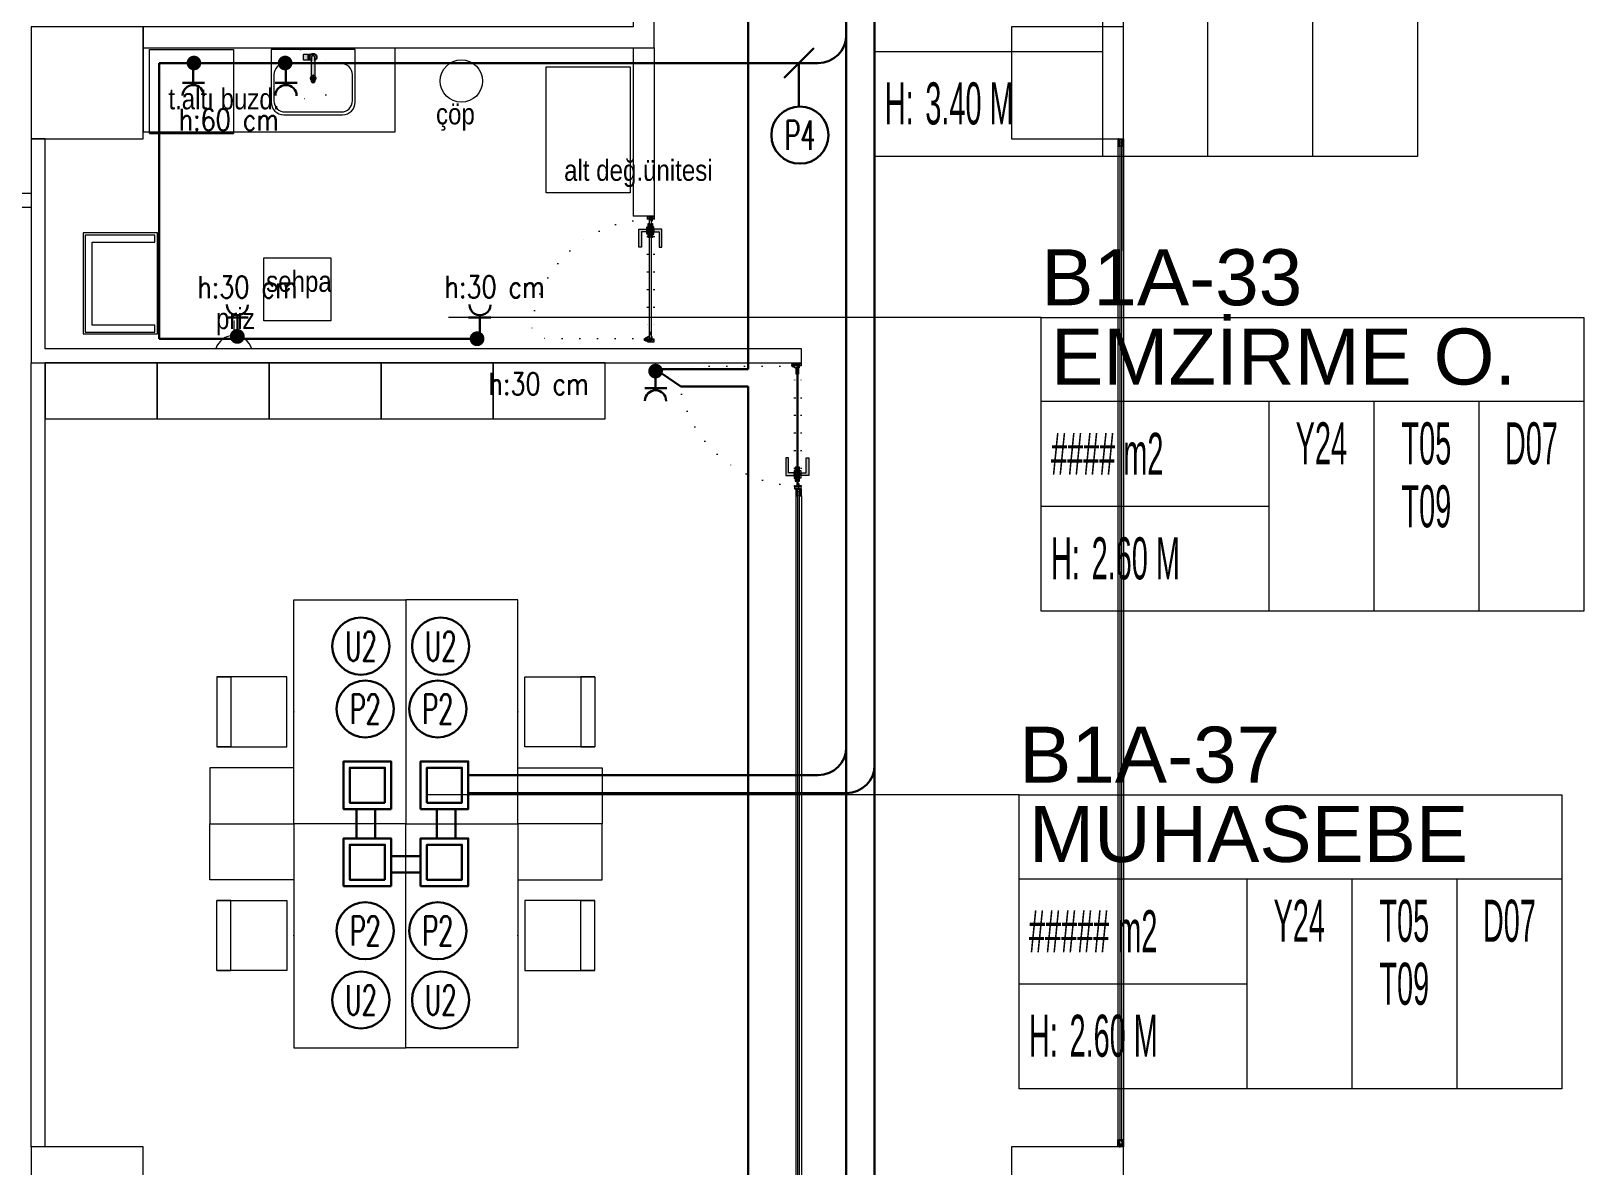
# Model space of a CAD drawing. Header units: metres. Extents: x -13194 to 152406, y -14653 to 29421.
# Drawn here: x 84860 to 85969, y 1666 to 2477 of the extents above; entities that cross this region are included whole.
import ezdxf
from ezdxf.enums import TextEntityAlignment as Align

# ---------------------------------------------------------------- set-up
doc = ezdxf.new("R2010")
doc.units = ezdxf.units.M
doc.header["$LTSCALE"] = 100
doc.header["$MEASUREMENT"] = 0
for name, pattern in [('DASHDOT', [1, 0.5, -0.25, 0, -0.25]), ('DOT2', [0.125, 0, -0.125]), ('DOT5', [0.75, 0, -0.75])]:
    doc.linetypes.add(name, pattern=pattern)
doc.layers.get('0').update_dxf_attribs({"color": 9, "lineweight": 9})
for name, color, linetype, lineweight in [('0 @ 1', 9, 'Continuous', 9), ('00', 9, 'Continuous', 9), ('01', 9, 'Continuous', 9), ('05', 9, 'Continuous', 9), ('05S', 9, 'Continuous', 9), ('06C', 9, 'Continuous', 9), ('06D', 9, 'Continuous', 9), ('07K', 9, 'Continuous', 9), ('10', 9, 'Continuous', 9), ('15', 9, 'Continuous', 9), ('20', 9, 'DOT2', 9), ('21_mahal200', 9, 'Continuous', 9), ('E-KABLO', 7, 'Continuous', 30), ('E-LINYE', 7, 'Continuous', 30), ('E-PRİZ', 7, 'Continuous', 30), ('E-YAZI', 7, 'Continuous', 30)]:
    doc.layers.add(name, color=color, linetype=linetype, lineweight=lineweight)
doc.styles.add('Arial', font='arial.ttf', dxfattribs={"height": 2.5})
doc.styles.add('E-YAZI', font='txttw.shx')
doc.styles.add('MuuM_TEXT-STANDART', font='ARIALN.TTF')
pattern_1 = [(225, (-604.72494, -2171.82614), (-0.0883883476, 0.0883883476), []), (135, (-604.72494, -2171.82614), (0.0883883476, 0.0883883476), [])]

# ---------------------------------------------------------------- blocks, each defined once
blk = doc.blocks.new('100_PRİZ')
at = {"layer": 'E-PRİZ', "color": 4}
for p, q in [((-1.22, 2.14), (1.28, 2.14)), ((0, 2.4), (0, 0))]:
    blk.add_line(p, q, dxfattribs=at)
blk.add_arc((0, 3.6), 1.2, 180.7551, 0.7551, dxfattribs=at)
blk = doc.blocks.new('E-DÖŞEME BUAT')
at = {"layer": 'E-YAZI', "color": 5}
for points in [[(-34, 34), (0, 34), (0, 0), (-34, 0)], [(-29.5, 29.5), (-4.5, 29.5), (-4.5, 4.5), (-29.5, 4.5)]]:
    blk.add_lwpolyline(points, close=True, dxfattribs=at)
blk = doc.blocks.new('p-kolon_80x80')
blk.add_lwpolyline([(-40, -40), (40, -40), (40, 40), (-40, 40)], close=True)
blk = doc.blocks.new('1.Bod.Ara.Sitatik Elk')
at = {"layer": '01'}
for p in [(900, -6190), (1600, -6190), (900, -6990), (1600, -6990)]:
    blk.add_blockref('p-kolon_80x80', p, dxfattribs=at)
blk = doc.blocks.new('0_roomno2')
blk.add_lwpolyline([(19.375, -10.5), (0, -10.5), (0, 0), (19.375, 0)], close=True)
for points in [[(0, -3), (19.375, -3)], [(8.125, -3), (8.125, -10.5)], [(11.875, -3), (11.875, -10.5)], [(15.625, -3), (15.625, -10.5)], [(0, -6.75), (8.125, -6.75)]]:
    blk.add_lwpolyline(points)
at = {"style": 'MuuM_TEXT-STANDART', "width": 0.6}
blk.add_text('H:', height=1.5, dxfattribs=at).set_placement((0.35, -8.608), align=Align.MIDDLE_LEFT)
at = {"style": 'Arial'}
blk.add_attdef('ODANO', (0, 1.17), '', height=2, dxfattribs=at)
blk.add_attdef('MEKANADI', text='', height=2, dxfattribs=at).set_placement((0.35, -3), align=Align.BOTTOM_LEFT)
at = {"style": 'MuuM_TEXT-STANDART', "width": 0.6}
for tag, p in [('YER01', (10, -4.5)), ('TAVAN01', (13.75, -4.5)), ('DUVAR01', (17.5, -4.5)), ('YER02', (10, -6.75)), ('TAVAN02', (13.75, -6.75)), ('DUVAR02', (17.5, -6.75)), ('YER03', (10, -9)), ('TAVAN03', (13.75, -9)), ('DUVAR03', (17.5, -9))]:
    blk.add_attdef(tag, text='', height=1.5, dxfattribs=at).set_placement(p, align=Align.MIDDLE_CENTER)
for tag, p in [('M2', (0.35, -4.875)), ('TEMIZTAVANYUKSEKLIGI', (1.8, -8.608))]:
    blk.add_attdef(tag, text='', height=1.5, dxfattribs=at).set_placement(p, align=Align.MIDDLE_LEFT)
blk = doc.blocks.new('p-sandalye-03')
for points in [[(-5, -25.1), (-5, 24.9), (-55, 24.9), (-55, -25.1), (-5, -25.1)], [(-55, 24.9), (-45, 24.9), (-45, -25.1), (-55, -25.1)]]:
    blk.add_lwpolyline(points)
blk.add_point((0, -0.1))
blk = doc.blocks.new('m-calisma unitesi 02')
at = {"ltscale": 0.5}
blk.add_lwpolyline([(-160, 140), (-160, 80), (-120, 80), (-120, 140)], close=True, dxfattribs=at)
blk.add_lwpolyline([(0, 80), (0, 0), (-160, 0), (-160, 80)], close=True)
at = {"linetype": 'DOT5'}
blk.add_lwpolyline([(-160, 80), (-160, 80)], dxfattribs=at)
at = {"rotation": 270}
blk.add_blockref('p-sandalye-03', (-80, 80), dxfattribs=at)
blk = doc.blocks.new('A$C6B6E2180')
for points in [[(-2.4, 0), (2.4, 0)], [(0, 2.7), (0, -2.7)]]:
    blk.add_lwpolyline(points)
for radius in [2, 1]:
    blk.add_circle((0, 0), radius)
blk = doc.blocks.new('p-batarya uno')
at = {"layer": '05S'}
blk.add_hatch(color=256, dxfattribs=at).paths.add_polyline_path([(1959.7, 13727.4), (1962.7, 13727.4), (1962.8, 13727.5), (1962.9, 13727.6), (1962.9, 13729.5), (1962.9, 13731.5), (1962.8, 13731.6), (1962.7, 13731.6), (1959.7, 13731.6), (1959.7, 13731.6), (1959.6, 13731.5), (1959.4, 13731.5), (1959.3, 13731.5), (1959.2, 13731.6), (1957.8, 13731.6), (1957.5, 13731.9), (1956.8, 13732.1), (1956.4, 13732.2), (1956.1, 13732.2), (1955.5, 13732.1), (1954.8, 13731.9), (1954.2, 13731.4), (1953.8, 13730.9), (1953.5, 13730.2), (1953.4, 13729.5), (1953.5, 13728.9), (1953.8, 13728.2), (1954.2, 13727.6), (1954.8, 13727.2), (1955, 13727.1), (1955, 13712.1), (1955.1, 13711.8), (1955.2, 13711.6), (1955.4, 13711.4), (1955.6, 13711.2), (1955.9, 13711.1), (1956.1, 13711), (1956.4, 13711.1), (1956.7, 13711.2), (1956.9, 13711.4), (1957.1, 13711.6), (1957.2, 13711.8), (1957.2, 13712.1), (1957.2, 13712.3), (1957.2, 13712.4), (1957.2, 13712.7), (1957.2, 13713), (1957.2, 13713.5), (1957.2, 13714.1), (1957.2, 13727.1), (1957.5, 13727.2), (1957.8, 13727.4), (1959.2, 13727.4), (1959.3, 13727.5), (1959.4, 13727.5), (1959.6, 13727.6), (1959.7, 13727.5), (1959.7, 13727.5)])
at = {"linetype": 'Continuous', "elevation": 5.3}
blk.add_lwpolyline([(1959.7, 13727.4), (1962.7, 13727.4), (1962.8, 13727.5), (1962.9, 13727.6), (1962.9, 13729.5), (1962.9, 13731.5), (1962.8, 13731.6), (1962.7, 13731.6), (1959.7, 13731.6), (1959.7, 13731.6), (1959.6, 13731.5), (1959.4, 13731.5), (1959.3, 13731.5), (1959.2, 13731.6), (1957.8, 13731.6), (1957.5, 13731.9), (1956.8, 13732.1), (1956.4, 13732.2), (1956.1, 13732.2), (1955.5, 13732.1), (1954.8, 13731.9), (1954.2, 13731.4), (1953.8, 13730.9), (1953.5, 13730.2), (1953.4, 13729.5), (1953.5, 13728.9), (1953.8, 13728.2), (1954.2, 13727.6), (1954.8, 13727.2), (1955, 13727.1), (1955, 13712.1), (1955.1, 13711.8), (1955.2, 13711.6), (1955.4, 13711.4), (1955.6, 13711.2), (1955.9, 13711.1), (1956.1, 13711), (1956.4, 13711.1), (1956.7, 13711.2), (1956.9, 13711.4), (1957.1, 13711.6), (1957.2, 13711.8), (1957.2, 13712.1), (1957.2, 13712.3), (1957.2, 13712.4), (1957.2, 13712.7), (1957.2, 13713), (1957.2, 13713.5), (1957.2, 13714.1), (1957.2, 13727.1), (1957.5, 13727.2), (1957.8, 13727.4), (1959.2, 13727.4), (1959.3, 13727.5), (1959.4, 13727.5), (1959.6, 13727.6), (1959.7, 13727.5), (1959.7, 13727.5)], close=True, dxfattribs=at)
at = {"linetype": 'Continuous'}
blk.add_lwpolyline([(1955, 13727.1), (1955, 13729.6), (1955.1, 13729.8), (1955.2, 13730.1), (1955.4, 13730.3), (1955.6, 13730.5), (1955.9, 13730.6), (1956.1, 13730.6), (1956.4, 13730.6), (1956.7, 13730.5), (1956.9, 13730.3), (1957.1, 13730.1), (1957.2, 13729.8), (1957.2, 13729.6), (1957.2, 13729.3), (1957.2, 13728.9), (1957.2, 13727.1)], dxfattribs=at)
at = {"linetype": 'Continuous', "elevation": 5.3}
for points in [[(1959.2, 13731.6), (1959.2, 13727.4)], [(1959.3, 13727.5), (1959.3, 13731.5)], [(1959.4, 13731.6), (1959.4, 13727.5)], [(1959.7, 13731.6), (1959.7, 13731.6), (1959.7, 13731.4), (1959.8, 13731.4), (1959.8, 13731.3), (1959.8, 13731), (1959.8, 13730.6), (1959.8, 13730.1), (1959.8, 13729.5), (1959.8, 13729.1), (1959.8, 13728.5), (1959.8, 13728.2), (1959.8, 13728.1), (1959.8, 13727.8), (1959.8, 13727.7), (1959.7, 13727.6), (1959.7, 13727.6), (1959.7, 13727.5), (1959.7, 13727.5)]]:
    blk.add_lwpolyline(points, dxfattribs=at)
at = {"linetype": 'Continuous'}
blk.add_arc((1956.1, 13729.5), 2.25, 299.2676, 240.7324, dxfattribs=at)
blk = doc.blocks.new('shift lavabo plan-60cm')
at = {"layer": '05S', "ltscale": 2}
for points in [[(29.2, -7.8), (29.2, -7.3, -3.829799), (31.4, -7.3), (31.4, -7.8), (31.6, -7.7), (31.9, -7.4), (33.4, -7.4), (33.4, -3.2), (31.9, -3.2), (31.6, -3), (31, -2.7), (30.5, -2.7), (30.3, -2.6), (29.6, -2.7), (28.9, -3), (28.4, -3.4), (27.9, -4), (27.7, -4.7), (27.6, -5.3), (27.7, -6), (27.9, -6.7), (28.4, -7.2), (28.9, -7.7)], [(29.2, -7.3, -3.829799), (31.4, -7.3), (31.4, -7.8), (31.6, -7.7), (31.9, -7.4), (33.4, -7.4), (33.4, -3.2), (31.9, -3.2), (31.6, -3), (31, -2.7), (30.5, -2.7), (30.3, -2.6), (29.6, -2.7), (28.9, -3), (28.4, -3.4), (27.9, -4), (27.7, -4.7), (27.6, -5.3), (27.7, -6), (27.9, -6.7), (28.4, -7.2), (28.9, -7.7), (29.2, -7.8)]]:
    blk.add_hatch(color=256, dxfattribs=at).paths.add_polyline_path(points)
at = {"ltscale": 2}
for points in [[(0, 0), (60, 0), (60, -37.5, -0.414214), (51, -46.5), (9, -46.5, -0.414214), (0, -37.5)], [(10, -10), (50, -10, -0.414214), (58, -18), (58, -36.5, -0.414214), (50, -44.5), (10, -44.5, -0.414214), (2, -36.5), (2, -18, -0.414214)]]:
    blk.add_lwpolyline(points, format="xyb", close=True, dxfattribs=at)
at = {"layer": '20', "linetype": 'DOT2', "ltscale": 2}
blk.add_lwpolyline([(21, 0), (39, 0), (39, -32.2, -0.414214), (36, -35.2), (24, -35.2, -0.414214), (21, -32.2)], format="xyb", close=True, dxfattribs=at)
blk.add_blockref('p-batarya uno', (-1926.1, -13734.9))
at = {"ltscale": 2}
blk.add_blockref('A$C6B6E2180', (30, -20.5), dxfattribs=at)
blk = doc.blocks.new('p-bebek bakım masası')
at = {"layer": '05'}
blk.add_lwpolyline([(-36, -53), (-36, 0), (36, 0), (36, -53), (-36, -53)], dxfattribs=at)
at = {"layer": '05', "elevation": 0}
for points in [[(-34.5, -51), (-34.5, -1.3), (34.8, -1.3), (34.8, -51), (29.8, -51), (29.8, -6.3)], [(-29.5, -6.3), (-29.5, -51), (-34.5, -51)], [(29.8, -6.3), (-29.5, -6.3)]]:
    blk.add_lwpolyline(points, dxfattribs=at)
blk = doc.blocks.new('g-kapı kolu-p')
at = {"layer": '05S'}
h = blk.add_hatch(color=256, dxfattribs=at)
h.paths.add_polyline_path([(-1, 8.2), (11.8, 8.2), (11.8, 6.3), (0.9, 6.3), (0.9, 2.4), (-1, 2.4)])
h.paths.add_polyline_path([(-2.7, 2.4), (2.7, 2.4), (2.7, 1.5), (-2.7, 1.5)])
h.paths.add_polyline_path([(-5, 1.5), (5, 1.5), (5, 0.5), (-5, 0.5)])
h.paths.add_polyline_path([(-5, -0.5), (5, -0.5), (5, -1.5), (-5, -1.5)])
h.paths.add_polyline_path([(-2.7, -1.5), (2.7, -1.5), (2.7, -2.4), (-2.7, -2.4)])
h.paths.add_polyline_path([(-1, -2.4), (0.9, -2.4), (0.9, -6.3), (11.8, -6.3), (11.8, -8.2), (-1, -8.2)])
for points in [[(-5, 0.5), (5, 0.5), (5, 1.5), (-5, 1.5)], [(-2.7, 1.5), (2.7, 1.5), (2.7, 2.4), (-2.7, 2.4)], [(-5, -1.5), (5, -1.5), (5, -0.5), (-5, -0.5)], [(-2.7, -1.5), (2.7, -1.5), (2.7, -2.4), (-2.7, -2.4)]]:
    blk.add_lwpolyline(points, close=True)
for points in [[(11.8, 8.2), (-1, 8.2), (-1, 2.4), (0.9, 2.4), (0.9, 6.3), (11.8, 6.3), (11.8, 8.2)], [(11.8, -8.2), (-1, -8.2), (-1, -2.4), (0.9, -2.4), (0.9, -6.3), (11.8, -6.3), (11.8, -8.2)]]:
    blk.add_lwpolyline(points)
blk = doc.blocks.new('k-cambölme-kapı-p')
at = {"layer": '10'}
h = blk.add_hatch(dxfattribs=at)
h.set_pattern_fill('NET', color=256, angle=135, style=0)
h.set_pattern_definition([(135, (3753.7029, 560.85184), (-0.0883883476, -0.0883883476), []), (225, (3753.7029, 560.85184), (0.0883883476, -0.0883883476), [])])
h.paths.add_polyline_path([(2.1, -0.1), (2.1, 0), (2.1, 0), (2, 0.1), (2, 0.1), (2, 0.1), (2, 0.1), (2, -0.3), (1.9, -0.3), (1.9, -0.4), (1.9, -0.5), (1.7, -0.5), (1.8, -0.3), (1.7, -0.3), (1.5, -0.5), (1.4, -0.5), (1.6, -0.3), (1.6, -0.3), (1.5, -0.3), (1.3, -0.4), (1.3, -0.4), (1.3, -0.5), (1.3, -0.5), (1.3, -0.6), (1.3, -0.3), (1.3, -0.3), (1.2, -0.3), (1.2, -0.5), (1.2, -0.6), (1.2, -0.6), (1.3, -0.6), (3.5, -0.6), (3.5, -0.6), (3.4, -0.4), (3.4, -0.3), (3.4, -0.2), (3.4, -0.2), (3.4, -0.2), (2.7, -0.2), (2.7, -0.2), (2.9, -0.2, -1), (2.9, -0.2)])
h.paths.add_polyline_path([(2, -0.2), (2.1, -0.2), (2.1, -0.2), (2.1, -0.2), (2.1, -0.3), (2.9, -0.3), (2.9, -0.3), (2.6, -0.3), (2.5, -0.3), (2.5, -0.3), (2.5, -0.3), (2.5, -0.3), (2.5, -0.3), (2.4, -0.3), (2.4, -0.3), (2.1, -0.3), (2, -0.1), (2, -0.1), (2, -0.1)], flags=16)
h.paths.add_polyline_path([(2.4, -0.3), (2.5, -0.5), (2.1, -0.5), (2.1, -0.3)], flags=16)
h.paths.add_polyline_path([(2.6, -0.3), (2.9, -0.3), (2.9, -0.3), (3.3, -0.3, 0.166992), (3.3, -0.5), (2.7, -0.5), (2.6, -0.4)], flags=16)
h.paths.add_polyline_path([(3, -0.2), (3, -0.2), (3.3, -0.2, 0.10606), (3.3, -0.3), (3, -0.3)], flags=16)
h = blk.add_hatch(dxfattribs=at)
h.set_pattern_fill('NET', color=256, angle=135, style=0)
h.set_pattern_definition([(45, (474.94443, 2280.71206), (0.0883883476, -0.0883883476), []), (315, (474.94443, 2280.71206), (-0.0883883476, -0.0883883476), [])])
h.paths.add_polyline_path([(87.3, -0.2), (87.3, -0.2), (87.1, -0.2, 1), (87.1, -0.2), (87.9, -0.2), (87.9, 0), (87.9, 0), (88, 0.1), (88, 0.1), (88, 0.1), (88, -0.3), (88.1, -0.3), (88.1, -0.4), (88.1, -0.5), (88.3, -0.5), (88.2, -0.3), (88.3, -0.3), (88.5, -0.5), (88.6, -0.5), (88.4, -0.3), (88.4, -0.3), (88.5, -0.3), (88.7, -0.4), (88.7, -0.4), (88.7, -0.5), (88.7, -0.5), (88.7, -0.6), (88.7, -0.3), (88.7, -0.3), (88.8, -0.3), (88.8, -0.5), (88.8, -0.6), (88.8, -0.6), (88.7, -0.6), (86.5, -0.6), (86.5, -0.6), (86.6, -0.4), (86.6, -0.3), (86.6, -0.2), (86.6, -0.2), (86.6, -0.2)])
h.paths.add_polyline_path([(87.3, -0.5), (87.4, -0.4), (87.4, -0.3), (87.1, -0.3), (87.1, -0.3), (87, -0.3), (87, -0.3), (87, -0.2), (87, -0.2), (86.7, -0.2, -0.292264), (86.7, -0.5)], flags=16)
h.paths.add_polyline_path([(87.5, -0.5), (87.6, -0.5), (87.5, -0.4)], flags=16)
h.paths.add_polyline_path([(87.6, -0.4), (87.7, -0.5), (87.9, -0.5), (87.9, -0.3), (87.6, -0.3)], flags=16)
h.paths.add_polyline_path([(87.6, -0.5), (87.7, -0.6), (87.7, -0.5)], flags=16)
for points in [[(2, -0.3), (2, 2.1), (2.1, 2.1), (2.1, 2.3, 0.414214), (1.9, 2.4), (0.1, 2.4, 0.414214), (0, 2.4), (0, -2.4, 0.414214), (0.1, -2.4), (2.1, -2.4), (2.1, -2.3), (2.1, -2.2), (2.1, -2.2), (2.1, -2.2), (2.1, -2.2), (2.1, -2.2), (2.1, -0.9)], [(88, -0.3), (88, 2.1), (87.9, 2.1), (87.9, 2.3, -0.414214), (88.1, 2.4), (89.9, 2.4, -0.414214), (90, 2.4), (90, -2.4, -0.414214), (89.9, -2.4), (87.9, -2.4), (87.9, -2.3), (87.9, -2.2), (87.9, -2.2), (87.9, -2.2), (87.9, -2.2), (87.9, -2.2), (87.9, -0.9)], [(1.5, -0.3), (1.3, -0.4), (1.3, -0.4), (1.3, -0.5), (1.3, -0.5), (1.3, -0.6), (1.3, -0.3), (1.3, -0.3), (1.2, -0.3), (1.2, -0.5), (1.2, -0.6), (1.2, -0.6), (1.3, -0.6), (3.5, -0.6), (3.5, -0.6), (3.4, -0.4), (3.4, -0.3), (3.4, -0.2), (3.4, -0.2), (3.4, -0.2), (2.7, -0.2), (2.7, -0.2), (2.9, -0.2, -1), (2.9, -0.2, -1)], [(88.5, -0.3), (88.7, -0.4), (88.7, -0.4), (88.7, -0.5), (88.7, -0.5), (88.7, -0.6), (88.7, -0.3), (88.7, -0.3), (88.8, -0.3), (88.8, -0.5), (88.8, -0.6), (88.8, -0.6), (88.7, -0.6), (86.5, -0.6), (86.5, -0.6), (86.6, -0.4), (86.6, -0.3), (86.6, -0.2), (86.6, -0.2), (86.6, -0.2), (87.3, -0.2), (87.3, -0.2), (87.1, -0.2, 1), (87.1, -0.2, 1)], [(86.7, -0.5), (87.3, -0.5), (87.4, -0.4), (87.4, -0.3), (87.1, -0.3), (87.1, -0.3), (87, -0.3), (87, -0.3), (87, -0.2), (87, -0.2), (86.7, -0.2, 1)]]:
    blk.add_lwpolyline(points, format="xyb", dxfattribs=at)
at = {"layer": '10', "linetype": 'DASHDOT', "ltscale": 0.05}
for points in [[(3.2, 3.6), (0.2, 3.6)], [(1.7, 2.1), (1.7, 4.9)], [(6.1, 1.4), (6.1, -0.5)]]:
    blk.add_lwpolyline(points, dxfattribs=at)
at = {"layer": '10'}
for points in [[(1.8, 2.3), (0.2, 2.3), (0.2, 2), (0.4, 2), (0.4, 1.9), (0.2, 1.9), (0.2, 1.2), (0.4, 1.2), (0.4, -0.4), (0.2, -0.4), (0.2, -1.2), (0.4, -1.2), (0.4, -1.4), (0.2, -1.4), (0.2, -2.2), (1.8, -2.2), (1.8, -1.7), (1.6, -1.7), (1.6, -1.6), (1.8, -1.6), (1.8, -1.4), (1.6, -1.4), (1.6, -1.2), (1.7, -1.2), (1.7, -0.8), (1.1, -0.8), (1.1, -0.1), (1.5, -0.1), (1.5, 1.9), (1.6, 2), (1.8, 2), (1.8, 2.3)], [(0.7, 3.6), (0.7, 2.4)], [(0.7, 2.3), (0.7, -0.2), (1.1, -0.2)], [(1.1, 2.4), (1.1, 2.9)], [(1.1, -0.1), (1.1, 2.3)], [(1.5, 1.9), (1.1, 1.9)], [(1.2, 1.9), (1.2, -0.1)], [(2.9, -0.2), (2.1, -0.1), (2.1, 0), (2.1, 0), (2, 0.1), (2, 0.1), (2, 0.1), (2, 0.1)], [(3.8, 0.9), (2.6, 3.2)], [(4.1, 1.3), (2.7, 4)], [(8.1, 0.9), (8.1, 1.3), (4.1, 1.3)], [(5.3, 0.9), (5.3, -0.2)], [(5.5, 1.3), (5.8, 1), (5.8, 0.9)], [(5.6, 0.9), (5.6, -0.2)], [(6.8, 1.3), (6.5, 1), (6.5, 0.9)], [(6.7, 0.9), (6.7, -0.2)], [(7, 0.9), (7, -0.2)], [(87.1, -0.2), (87.9, -0.2), (87.9, 0), (87.9, 0), (88, 0.1), (88, 0.1), (88, 0.1)], [(88.2, 2.3), (89.8, 2.3), (89.8, 2), (89.6, 2), (89.6, 1.9), (89.8, 1.9), (89.8, 1.2), (89.6, 1.2), (89.6, -0.4), (89.8, -0.4), (89.8, -1.2), (89.6, -1.2), (89.6, -1.4), (89.8, -1.4), (89.8, -2.2), (88.2, -2.2), (88.2, -1.7), (88.4, -1.7), (88.4, -1.6), (88.2, -1.6), (88.2, -1.4), (88.4, -1.4), (88.4, -1.2), (88.3, -1.2), (88.3, -0.8), (88.9, -0.8), (88.9, -0.1), (88.5, -0.1), (88.5, 1.9), (88.4, 2), (88.2, 2), (88.2, 2.3)], [(2.1, -0.9), (3.6, -0.9), (3.6, -0.6), (1.2, -0.6), (1.2, -0.3), (2, -0.3)], [(1.6, -0.3), (1.6, -0.3), (1.4, -0.5), (1.5, -0.5), (1.7, -0.3)], [(1.8, -0.3), (1.7, -0.5), (1.9, -0.5), (1.9, -0.4), (1.9, -0.3)], [(3.3, -0.5), (2.7, -0.5), (2.6, -0.4), (2.6, -0.3), (2.9, -0.3), (2.9, -0.3)], [(3.3, -0.3), (3.3, -0.3), (2.9, -0.3)], [(3, -0.3), (3, -0.2), (3, -0.2), (3.3, -0.2)], [(3, -0.3), (3.3, -0.3), (3.3, -0.3)], [(4.1, -0.2), (4.1, -0.5), (8.1, -0.5)], [(8.1, -0.5), (8.1, -0.2)], [(87.9, -0.9), (86.4, -0.9), (86.4, -0.6), (88.8, -0.6), (88.8, -0.3), (88, -0.3)], [(87.6, -0.5), (87.5, -0.4), (87.5, -0.5), (87.6, -0.5)], [(88.2, -0.3), (88.3, -0.5), (88.1, -0.5), (88.1, -0.4), (88.1, -0.3)], [(88.4, -0.3), (88.4, -0.3), (88.6, -0.5), (88.5, -0.5), (88.3, -0.3)]]:
    blk.add_lwpolyline(points, dxfattribs=at)
for points in [[(2, -0.1), (2, -0.1), (2, -0.2), (2.1, -0.2), (2.1, -0.2), (2.1, -0.2), (2.1, -0.3), (2.9, -0.3), (2.9, -0.3), (2.6, -0.3), (2.5, -0.3), (2.5, -0.3), (2.5, -0.3), (2.5, -0.3), (2.5, -0.3), (2.4, -0.3), (2.4, -0.3), (2.1, -0.3), (2, -0.1)], [(2.1, -0.5), (2.1, -0.3), (2.4, -0.3), (2.5, -0.5), (2.5, -0.5)], [(87.9, -0.5), (87.9, -0.3), (87.6, -0.3), (87.6, -0.4), (87.7, -0.5)], [(87.6, -0.5), (87.7, -0.5), (87.7, -0.6)]]:
    blk.add_lwpolyline(points, close=True, dxfattribs=at)
blk.add_circle((1.7, 3.7), 1.02, dxfattribs=at)
for centre, start, end in [((3.6, -0.4), 148.8979, 173.1144), ((3.6, -0.4), 176.143, 214.0649), ((86.4, -0.4), 325.9351, 31.1021)]:
    blk.add_arc(centre, 0.322, start, end, dxfattribs=at)
at = {"layer": '15', "linetype": 'DOT2'}
blk.add_lwpolyline([(2.5, 0.4), (2.5, 85.4)], dxfattribs=at)
at = {"layer": '15'}
blk.add_lwpolyline([(2.6, 0.9), (87.4, 0.9), (87.5, 0.8), (87.5, -0.1), (87.4, -0.2), (2.6, -0.2), (2.6, -0.2), (2.5, -0.1), (2.5, 0.8), (2.6, 0.9)], dxfattribs=at)
at = {"layer": '15', "linetype": 'DOT2'}
blk.add_arc((2.5, 0.4), 85, 0, 90, dxfattribs=at)
at = {"layer": '20'}
for p, q in [((87.9, 2.4), (2.1, 2.4)), ((87.9, 2.1), (2.1, 2.1)), ((87.9, -2.2), (2.1, -2.2)), ((87.9, -2.4), (2.1, -2.4))]:
    blk.add_line(p, q, dxfattribs=at)
at = {"layer": '06C', "xscale": -1}
blk.add_blockref('g-kapı kolu-p', (79.6, 0.4), dxfattribs=at)
blk = doc.blocks.new('p-strahle-alüminyumdoğramaprofili')
at = {"layer": '10'}
h = blk.add_hatch(dxfattribs=at)
h.set_pattern_fill('NET', color=256, angle=315, style=0)
h.set_pattern_definition(pattern_1)
h.paths.add_polyline_path([(-4.6, 2.6), (-4.7, 2.6), (-4.7, 2.8), (-4.7, 2.8), (-4.7, 2.8), (-4.7, 2.9), (-5, 2.9), (-5, 2.8), (-4.9, 2.8), (-5, 2.6), (-5.1, 2.7), (-5.2, 2.3), (-5.1, 2.3), (-5.1, 2.3), (-5, 2.5, 0.2599), (-4.9, 2.3), (-4.7, 2.3, 0.382682)])
h.paths.add_polyline_path([(-4.9, 2.5), (-4.7, 2.5, -2.16717)], flags=16)
h = blk.add_hatch(dxfattribs=at)
h.set_pattern_fill('NET', color=256, angle=315, style=0)
h.set_pattern_definition(pattern_1)
h.paths.add_polyline_path([(-4.6, 0.9), (-4.7, 0.9), (-4.7, 0.8), (-4.7, 0.7), (-4.7, 0.7), (-4.7, 0.6), (-5, 0.6), (-5, 0.7), (-4.9, 0.7), (-5, 0.9), (-5.1, 0.9), (-5.2, 1.2), (-5.1, 1.2), (-5.1, 1.2), (-5, 1, -0.2599), (-4.9, 1.2), (-4.7, 1.2, -0.382682)])
h.paths.add_polyline_path([(-4.9, 1), (-4.7, 1, 2.16717)], flags=16)
h = blk.add_hatch(dxfattribs=at)
h.set_pattern_fill('NET', color=256, angle=315, style=0)
h.set_pattern_definition([(225, (-608.45214, -2173.53612), (-0.0883883476, 0.0883883476), []), (135, (-608.45214, -2173.53612), (0.0883883476, 0.0883883476), [])])
h.paths.add_polyline_path([(-3.5, 2.3), (-3.5, 2.6), (-4.5, 2.6), (-4.5, 2.3)])
h = blk.add_hatch(dxfattribs=at)
h.set_pattern_fill('NET', color=256, angle=315, style=0)
h.set_pattern_definition([(225, (-608.45214, -2180.04526), (-0.0883883476, 0.0883883476), []), (135, (-608.45214, -2180.04526), (0.0883883476, 0.0883883476), [])])
h.paths.add_polyline_path([(-3.5, 0.9), (-3.5, 1.2), (-4.5, 1.2), (-4.5, 0.9)])
h = blk.add_hatch(dxfattribs=at)
h.set_pattern_fill('NET', color=256, angle=315, style=0)
h.set_pattern_definition([(225, (-629.50454, -2177.58922), (-0.0883883476, 0.0883883476), []), (135, (-629.50454, -2177.58922), (0.0883883476, 0.0883883476), [])])
h.paths.add_polyline_path([(0, 0.7), (0, 1.7), (-0.2, 1.7), (-0.2, 0.7)])
for points in [[(-5.1, 2.7), (-5.2, 2.3)], [(-5.1, 0.9), (-5.2, 1.2)], [(-4.9, 3.6), (-4.9, 3.2), (-4.6, 3.2), (-4.6, 2.9), (-4.5, 2.9), (-4.6, 2.6), (-4.7, 2.6), (-4.7, 2.8), (-4.7, 2.8), (-4.7, 2.8), (-4.7, 3), (-5, 3), (-5, 2.8), (-4.9, 2.8), (-5, 2.6), (-5.1, 2.7), (-5.1, 3.8), (-0.1, 3.8)], [(-5, 2.5), (-5.1, 2.3), (-5.1, 2.3)], [(-5, 1), (-5.1, 1.2), (-5.1, 1.2)], [(-4.7, 2.9), (-5, 2.9)], [(-4.7, 0.6), (-5, 0.6)], [(-2.8, 0.2), (-2.7, 0.2), (-2.7, 0), (-4.9, 0), (-4.9, 0.2), (-4.6, 0.2), (-4.6, 0.7), (-2.7, 0.7)], [(-4.5, 2.9), (-4.5, 2.9), (-4.5, 2.3)], [(-4.5, 0.9), (-4.5, 0.9), (-4.5, 1.3)], [(-3.5, 2.3), (-3.5, 2.6)], [(-3.5, 1.3), (-3.5, 0.9)], [(-2.1, 0.9), (-2.1, 2.6)], [(-0.2, 0.7), (0, 0.7), (0, 1.7)], [(-0.2, 1.7), (0, 1.7)]]:
    blk.add_lwpolyline(points, dxfattribs=at)
for points in [[(-0.2, 2.7), (-0.2, 2.2), (0, 2.2), (0, 2.1), (-0.2, 2.1), (-0.2, 0.4), (0, 0.4), (0, 0), (-0.1, 0), (-0.1, -0.2), (-5.1, -0.2), (-5.1, 0.9), (-5, 0.9), (-4.9, 0.7), (-5, 0.7), (-5, 0.3), (-4.7, 0.3), (-4.7, 0.9), (-4.6, 0.9), (-4.5, 0.9), (-1.3, 0.9), (-1.2, 1.2), (-0.9, 1.2), (-0.9, 0.6), (-0.6, 0.6), (-0.6, 2.7)], [(-2, 0.8), (-1.4, 0.8), (-1.4, 0.1), (-1.3, 0), (-1.3, 0), (-2.1, 0), (-2.1, 0.1), (-2, 0.2)]]:
    blk.add_lwpolyline(points, close=True, dxfattribs=at)
for points in [[(-0.6, 3.3), (-0.6, 3.6), (-4.9, 3.6), (-4.9, 3.6, 0.561743), (-5, 3.7, 0.595966), (-4.9, 3.6, -2.204878)], [(-4.7, 2.5), (-4.9, 2.5, 1)], [(-4.7, 1), (-4.9, 1, -1)], [(-4.6, 2.9), (-4.5, 3.4, -0.833203), (-4.2, 3.4, -0.447088)], [(-4.5, 2.6), (-1.2, 2.6, -0.414214), (-0.9, 2.2), (-0.9, 1.2)], [(-4.2, 3.4), (-4.2, 3, 0.414214), (-4.1, 2.9), (-0.8, 2.9), (-0.8, 3.6)], [(-2.7, 0.7), (-2.7, 0.3), (-2.8, 0.3, 1), (-2.8, 0.2, -1)], [(-0.1, 3.8), (-0.1, 3.6), (-0.5, 3.6), (-0.5, 3.1, -1), (-0.7, 3.1)], [(-0.7, 3.1, -0.305404), (-0.6, 3.3, -5.773092)]]:
    blk.add_lwpolyline(points, format="xyb", dxfattribs=at)
for centre, radius, start, end in [((-4.7, 2.5), 0.253, 168.6676, 234.1258), ((-4.7, 1.1), 0.253, 125.8742, 191.3324), ((-4.8, 2.4), 0.125, 139.5402, 40.4598), ((-4.8, 1.1), 0.125, 319.5402, 220.4598), ((-4.8, 2.5), 0.273, 305.9738, 36.4289), ((-4.8, 1), 0.273, 323.5711, 54.0262)]:
    blk.add_arc(centre, radius, start, end, dxfattribs=at)
blk = doc.blocks.new('*U388')
at = {"layer": '06D'}
for points in [[(5, 4), (535, 4)], [(5, 0), (535, 0)]]:
    blk.add_lwpolyline(points, dxfattribs=at)
at = {"layer": '15'}
for points in [[(2, 2.5), (538, 2.5)], [(538, 1.5), (2, 1.5)]]:
    blk.add_lwpolyline(points, dxfattribs=at)
at = {"layer": '0 @ 1', "linetype": 'Continuous', "xscale": -1}
blk.add_blockref('p-strahle-alüminyumdoğramaprofili', (-0.1, 0.2), dxfattribs=at)
at = {"layer": '0 @ 1', "linetype": 'Continuous'}
blk.add_blockref('p-strahle-alüminyumdoğramaprofili', (540.1, 0.2), dxfattribs=at)
blk = doc.blocks.new('gr-p-birim')
blk.add_lwpolyline([(-0.5, -0.5), (0.5, -0.5), (0.5, 0.5), (-0.5, 0.5)], close=True)
blk = doc.blocks.new('1.Bod.Ara.Mimari Elk')
for p, q in [((940, -6165), (940, -6225)), ((1120, -6225), (1120, -6165)), ((1287.78, -6178.5), (1287.78, -6268.5)), ((940, -6225), (1120, -6225)), ((944.59, -6226.26), (1004.59, -6226.26)), ((1004.75, -6359.79), (1004.75, -6370.45))]:
    blk.add_line(p, q)
for points in [[(944.59, -6166.26), (1004.59, -6166.26), (1004.59, -6226.26), (944.59, -6226.26)], [(1227.78, -6178.5), (1287.78, -6178.5), (1287.78, -6268.5), (1227.78, -6268.5)], [(1026.22, -6315.07), (1074.15, -6315.07), (1074.15, -6359.93), (1026.22, -6359.93)]]:
    blk.add_lwpolyline(points, close=True)
blk.add_circle((1167.23, -6188.66), 15.16)
blk.add_arc((1004.75, -6383.83), 13.39, 16.64493, 163.35507)
at = {"layer": '00'}
for p, q in [((1640, -6310), (1640, -5430)), ((1290, -6165), (1290, -6285.17)), ((1305, -6165), (1305, -6285.17)), ((860, -6269.08), (40, -6269.08)), ((860, -6269.08), (850, -6269.08)), ((860, -6279.08), (40, -6279.08)), ((1305, -6285.17), (1290, -6285.17)), ((860, -6950), (860, -6390)), ((870, -6950), (870, -6390))]:
    blk.add_line(p, q, dxfattribs=at)
for points in [[(1305, -6150), (1305, -6150), (1305, -6135), (1290, -6135), (1290, -6150), (940, -6150), (940, -6165), (1305, -6165), (1305, -6150), (1305, -6150)], [(860, -6230), (860, -6390), (1410, -6390), (1410, -6380), (870, -6380), (870, -6230)]]:
    blk.add_lwpolyline(points, close=True, dxfattribs=at)
at = {"layer": '06D'}
for points in [[(1640, -6230), (1640, -6950)], [(1636, -6235.11), (1636, -6945.02)], [(1640, -6235.11), (1640, -6670.1)]]:
    blk.add_lwpolyline(points, dxfattribs=at)
at = {"layer": '15'}
for points in [[(1637.5, -6945.23), (1637.5, -6232.11)], [(1638.5, -6232.11), (1638.5, -6945.23)]]:
    blk.add_lwpolyline(points, dxfattribs=at)
at = {"layer": '21_mahal200'}
for p, q in [((1581.25, -6357.5), (1158.09, -6357.5)), ((1565.48, -6698.58), (1142.32, -6698.58))]:
    blk.add_line(p, q, dxfattribs=at)
at = {"linetype": 'Continuous', "rotation": 270}
blk.add_blockref('*U388', (1406, -6480.01), dxfattribs=at)
at = {"layer": '0 @ 1', "linetype": 'Continuous', "xscale": -1, "rotation": 270}
blk.add_blockref('p-strahle-alüminyumdoğramaprofili', (1636.24, -6230.03), dxfattribs=at)
at = {"layer": '0 @ 1', "linetype": 'Continuous', "rotation": 270}
blk.add_blockref('p-strahle-alüminyumdoğramaprofili', (1636.24, -6950.11), dxfattribs=at)
at = {"layer": '05', "xscale": -1}
blk.add_blockref('shift lavabo plan-60cm', (1091.42, -6166.26), dxfattribs=at)
for name, p, rotation in [('p-bebek bakım masası', (897.26, -6333.24), 90), ('m-calisma unitesi 02', (1127.65, -6559.33), 270), ('m-calisma unitesi 02', (1127.65, -6879.33), 90)]:
    blk.add_blockref(name, p, dxfattribs=dict(at, rotation=rotation))
at = {"layer": '05', "xscale": 40, "yscale": 80, "rotation": 270}
for p in [(910, -6410), (990, -6410), (1070, -6410), (1150, -6410), (1230, -6410)]:
    blk.add_blockref('gr-p-birim', p, dxfattribs=at)
at = {"layer": '05'}
for p, rotation in [((1127.65, -6559.33), 90), ((1127.65, -6879.33), 270)]:
    blk.add_blockref('m-calisma unitesi 02', p, dxfattribs=dict(at, rotation=rotation))
at = {"layer": '07K', "rotation": 90.00000000000006}
blk.add_blockref('k-cambölme-kapı-p', (1302.56, -6375.09), dxfattribs=at)
at = {"layer": '07K', "xscale": -1, "rotation": 89.99999999999993}
blk.add_blockref('k-cambölme-kapı-p', (1407.56, -6390), dxfattribs=at)
at = {"layer": '21_mahal200'}
ref = blk.add_blockref('0_roomno2', (1462.5, -6032.5), dxfattribs=dict(at, xscale=20, yscale=20, zscale=20))
ref.add_attrib('ODANO', 'B1A-39', (1462.5, -6023.86), dxfattribs={"layer": '0', "height": 40, "style": 'Arial'})
ref.add_attrib('MEKANADI', 'Y.G.H.', dxfattribs={"layer": '0', "height": 40, "style": 'Arial'}).set_placement((1469.5, -6092.5), align=Align.BOTTOM_LEFT)
ref.add_attrib('M2', '#### m2', dxfattribs={"layer": '0', "height": 30, "style": 'MuuM_TEXT-STANDART', "width": 0.6}).set_placement((1469.5, -6130), align=Align.MIDDLE_LEFT)
ref.add_attrib('TEMIZTAVANYUKSEKLIGI', '3.40 M', dxfattribs={"layer": '0', "height": 30, "style": 'MuuM_TEXT-STANDART', "width": 0.6}).set_placement((1498.5, -6204.66), align=Align.MIDDLE_LEFT)
ref.add_attrib('YER01', 'Y14', dxfattribs={"layer": '0', "height": 30, "style": 'MuuM_TEXT-STANDART', "width": 0.6}).set_placement((1662.5, -6122.5), align=Align.MIDDLE_CENTER)
ref.add_attrib('TAVAN01', 'T09', dxfattribs={"layer": '0', "height": 30, "style": 'MuuM_TEXT-STANDART', "width": 0.6}).set_placement((1737.5, -6122.5), align=Align.MIDDLE_CENTER)
ref.add_attrib('DUVAR01', 'D07', dxfattribs={"layer": '0', "height": 30, "style": 'MuuM_TEXT-STANDART', "width": 0.6}).set_placement((1812.5, -6122.5), align=Align.MIDDLE_CENTER)
ref = blk.add_blockref('0_roomno2', (1581.25, -6357.5), dxfattribs=dict(at, xscale=20, yscale=20, zscale=20))
ref.add_attrib('ODANO', 'B1A-33', (1581.25, -6348.86), dxfattribs={"layer": '0', "height": 40, "style": 'Arial'})
ref.add_attrib('MEKANADI', 'EMZİRME O.', dxfattribs={"layer": '0', "height": 40, "style": 'Arial'}).set_placement((1588.25, -6417.5), align=Align.BOTTOM_LEFT)
ref.add_attrib('M2', '#### m2', dxfattribs={"layer": '0', "height": 30, "style": 'MuuM_TEXT-STANDART', "width": 0.6}).set_placement((1588.25, -6455), align=Align.MIDDLE_LEFT)
ref.add_attrib('TEMIZTAVANYUKSEKLIGI', '2.60 M', dxfattribs={"layer": '0', "height": 30, "style": 'MuuM_TEXT-STANDART', "width": 0.6}).set_placement((1617.25, -6529.66), align=Align.MIDDLE_LEFT)
ref.add_attrib('YER01', 'Y24', dxfattribs={"layer": '0', "height": 30, "style": 'MuuM_TEXT-STANDART', "width": 0.6}).set_placement((1781.25, -6447.5), align=Align.MIDDLE_CENTER)
ref.add_attrib('TAVAN01', 'T05', dxfattribs={"layer": '0', "height": 30, "style": 'MuuM_TEXT-STANDART', "width": 0.6}).set_placement((1856.25, -6447.5), align=Align.MIDDLE_CENTER)
ref.add_attrib('DUVAR01', 'D07', dxfattribs={"layer": '0', "height": 30, "style": 'MuuM_TEXT-STANDART', "width": 0.6}).set_placement((1931.25, -6447.5), align=Align.MIDDLE_CENTER)
ref.add_attrib('TAVAN02', 'T09', dxfattribs={"layer": '0', "height": 30, "style": 'MuuM_TEXT-STANDART', "width": 0.6}).set_placement((1856.25, -6492.5), align=Align.MIDDLE_CENTER)
ref = blk.add_blockref('0_roomno2', (1565.48, -6698.58), dxfattribs=dict(at, xscale=20, yscale=20, zscale=20))
ref.add_attrib('ODANO', 'B1A-37', (1565.48, -6689.93), dxfattribs={"layer": '0', "height": 40, "style": 'Arial'})
ref.add_attrib('MEKANADI', 'MUHASEBE', dxfattribs={"layer": '0', "height": 40, "style": 'Arial'}).set_placement((1572.48, -6758.58), align=Align.BOTTOM_LEFT)
ref.add_attrib('M2', '##### m2', dxfattribs={"layer": '0', "height": 30, "style": 'MuuM_TEXT-STANDART', "width": 0.6}).set_placement((1572.48, -6796.08), align=Align.MIDDLE_LEFT)
ref.add_attrib('TEMIZTAVANYUKSEKLIGI', '2.60 M', dxfattribs={"layer": '0', "height": 30, "style": 'MuuM_TEXT-STANDART', "width": 0.6}).set_placement((1601.48, -6870.73), align=Align.MIDDLE_LEFT)
ref.add_attrib('YER01', 'Y24', dxfattribs={"layer": '0', "height": 30, "style": 'MuuM_TEXT-STANDART', "width": 0.6}).set_placement((1765.48, -6788.58), align=Align.MIDDLE_CENTER)
ref.add_attrib('TAVAN01', 'T05', dxfattribs={"layer": '0', "height": 30, "style": 'MuuM_TEXT-STANDART', "width": 0.6}).set_placement((1840.48, -6788.58), align=Align.MIDDLE_CENTER)
ref.add_attrib('DUVAR01', 'D07', dxfattribs={"layer": '0', "height": 30, "style": 'MuuM_TEXT-STANDART', "width": 0.6}).set_placement((1915.48, -6788.58), align=Align.MIDDLE_CENTER)
ref.add_attrib('TAVAN02', 'T09', dxfattribs={"layer": '0', "height": 30, "style": 'MuuM_TEXT-STANDART', "width": 0.6}).set_placement((1840.48, -6833.58), align=Align.MIDDLE_CENTER)
at = {"style": 'MuuM_TEXT-STANDART'}
for s, p in [('t.altı buzd.', (958.05, -6208.88)), ('çöp', (1149.14, -6219.6)), ('alt değ.ünitesi', (1240.59, -6259.95)), ('sehpa', (1027.86, -6339.31)), ('priz', (992.03, -6365.86))]:
    blk.add_text(s, height=15, dxfattribs=at).set_placement(p)

msp = doc.modelspace()

# ---------------------------------------------------------------- linework, layer by layer
at = {"layer": 'E-KABLO', "color": 4}
for p, q in [((85462.1, 3172.5), (85462.1, 958.2)), ((85172.3, 1932.6), (85442.1, 1932.6)), ((85092.4, 1920.1), (85092.4, 1901.2)), ((85163.1, 1920.1), (85163.1, 1900.2)), ((85138.4, 1875.9), (85118.1, 1875.9))]:
    msp.add_line(p, q, dxfattribs=at)
at = {"layer": 'E-KABLO', "color": 6}
for p, q in [((85442.1, 3100.9), (85442.1, 973.5)), ((85372.1, 2235.5), (85372.1, 2612.4)), ((84978.2, 2454.2), (84951.4, 2454.2)), ((84951.4, 2454.2), (84951.4, 2257.2)), ((84976.3, 2454.2), (85422.1, 2454.2)), ((84951.4, 2257.2), (85181.3, 2257.2)), ((85304.7, 2235.5), (85372.1, 2235.5)), ((85305.9, 2235.5), (85323.9, 2223)), ((85323.9, 2223), (85372, 2223)), ((85372, 2223), (85372, 1625.9)), ((85172.3, 1945.4), (85422.1, 1945.4)), ((85105.6, 1920.1), (85105.6, 1901.2)), ((85149.8, 1920.1), (85149.8, 1900.2)), ((85138, 1887.5), (85117.4, 1887.5))]:
    msp.add_line(p, q, dxfattribs=at)
at = {"layer": 'E-KABLO', "color": 4, "const_width": 5.25}
for points in [[(84973.7, 2454.2, 1), (84978.9, 2454.2, 1)], [(85038.8, 2454.2, 1), (85044, 2454.2, 1)], [(85004.6, 2258.9, 1), (85009.9, 2258.9, 1)], [(85175.8, 2257.2, 1), (85181.1, 2257.2, 1)], [(85303.3, 2234.1, 1), (85308.5, 2234.1, 1)]]:
    msp.add_lwpolyline(points, format="xyb", close=True, dxfattribs=at)
at = {"layer": 'E-KABLO', "color": 6}
for centre in [(85422.1, 2474.2), (85422.1, 1965.4)]:
    msp.add_arc(centre, 20, 270, 0, dxfattribs=at)
at = {"layer": 'E-KABLO', "color": 4}
msp.add_arc((85442.3, 1952.6), 20, 270, 0, dxfattribs=at)
at = {"layer": 'E-LINYE', "color": 7, "linetype": 'Continuous'}
for p, q in [((85397.7, 2443.6), (85418.9, 2464.8)), ((85408.3, 2423.1), (85408.3, 2454.2))]:
    msp.add_line(p, q, dxfattribs=at)
for centre in [(85409, 2402.7), (85095.5, 2037.6), (85152.4, 2037.6), (85098.6, 1992.7), (85150.4, 1992.7), (85098.6, 1834.3), (85150.4, 1834.3), (85095.5, 1784.8), (85152.4, 1784.8)]:
    msp.add_circle(centre, 20.4, dxfattribs=at)

# ---------------------------------------------------------------- block references
for name in ['1.Bod.Ara.Mimari Elk', '1.Bod.Ara.Sitatik Elk']:
    msp.add_blockref(name, (84000, 8630))
at = {"layer": 'E-PRİZ', "xscale": -6.3, "yscale": 6.3, "zscale": 6.3, "rotation": 180}
for p in [(84975.7, 2453.6), (85042, 2453.6), (85305.9, 2235.5)]:
    msp.add_blockref('100_PRİZ', p, dxfattribs=at)
at = {"layer": 'E-PRİZ', "xscale": -6.3, "yscale": 6.3, "zscale": 6.3}
for p in [(85007.3, 2258.9), (85180.5, 2258.9)]:
    msp.add_blockref('100_PRİZ', p, dxfattribs=at)
at = {"layer": 'E-YAZI', "color": 1, "rotation": 179.999999999687}
for p in [(85083.1, 1955.2), (85083.1, 1900.2)]:
    msp.add_blockref('E-DÖŞEME BUAT', p, dxfattribs=at)
at = {"layer": 'E-YAZI', "color": 1, "xscale": -1, "rotation": 180}
for p in [(85172.1, 1955.2), (85172.1, 1900.2)]:
    msp.add_blockref('E-DÖŞEME BUAT', p, dxfattribs=at)

# ---------------------------------------------------------------- texts
at = {"layer": 'E-LINYE', "color": 3, "linetype": 'Continuous', "style": 'E-YAZI', "width": 0.6}
for s, p in [('P4', (85409, 2402.7)), ('U2', (85095.5, 2037.6)), ('U2', (85152.4, 2037.6)), ('P2', (85098.6, 1992.7)), ('P2', (85150.4, 1992.7)), ('P2', (85098.6, 1834.3)), ('P2', (85150.4, 1834.3)), ('U2', (85095.5, 1784.8)), ('U2', (85152.4, 1784.8))]:
    msp.add_text(s, height=21, dxfattribs=at).set_placement(p, align=Align.MIDDLE_CENTER)
at = {"layer": 'E-YAZI', "color": 3, "style": 'E-YAZI', "width": 0.8}
for s, p in [('h:60 cm', (84965.5, 2405.9, 0)), ('h:30 cm', (84978.8, 2286.3, 0)), ('h:30 cm', (85155.3, 2286.4)), ('h:30 cm', (85186.7, 2217.2))]:
    msp.add_text(s, height=15.68, dxfattribs=at).set_placement(p)

doc.saveas('drawing.dxf')
